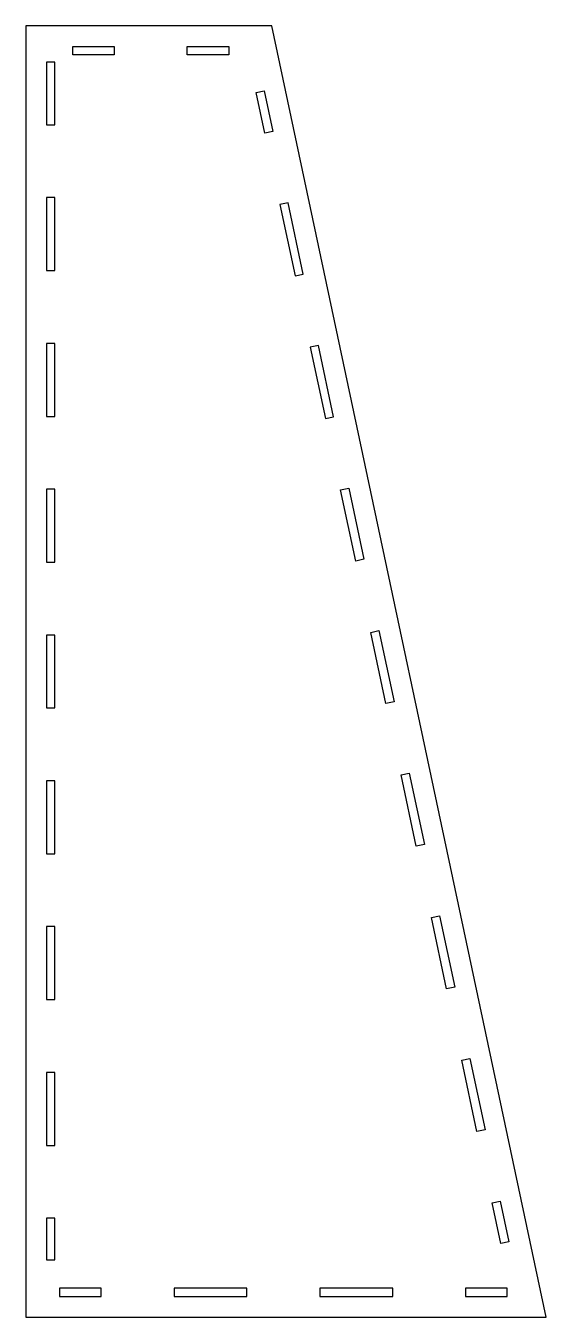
# Model space of a CAD drawing. Header units: millimetres. Extents: x 13 to 263, y 3 to 623.
import ezdxf

# ---------------------------------------------------------------- set-up
doc = ezdxf.new("R2010")
doc.units = ezdxf.units.MM

msp = doc.modelspace()

# ---------------------------------------------------------------- linework, layer by layer
for points in [[(13.26, 622.69), (13.26, 2.69), (263.14, 2.69), (131.36, 622.69)], [(55.76, 608.69), (35.76, 608.69), (35.76, 612.69), (55.76, 612.69)], [(90.76, 608.69), (90.76, 612.69), (110.76, 612.69), (110.76, 608.69)], [(27.26, 575.19), (27.26, 605.19), (23.26, 605.19), (23.26, 575.19)], [(131.92, 571.96), (128, 571.13), (123.85, 590.7), (127.76, 591.53)], [(23.26, 540.19), (23.26, 505.19), (27.26, 505.19), (27.26, 540.19)], [(139.19, 537.73), (135.28, 536.9), (142.56, 502.66), (146.47, 503.49)], [(27.26, 470.19), (23.26, 470.19), (23.26, 435.19), (27.26, 435.19)], [(153.75, 469.26), (149.83, 468.43), (157.11, 434.19), (161.02, 435.02)], [(23.26, 400.19), (23.26, 365.19), (27.26, 365.19), (27.26, 400.19)], [(175.58, 366.55), (171.67, 365.72), (164.39, 399.96), (168.3, 400.79)], [(23.26, 330.19), (23.26, 295.19), (27.26, 295.19), (27.26, 330.19)], [(190.13, 298.08), (186.22, 297.25), (178.94, 331.49), (182.85, 332.32)], [(204.69, 229.61), (200.77, 228.78), (193.5, 263.02), (197.41, 263.85)], [(23.26, 260.19), (23.26, 225.19), (27.26, 225.19), (27.26, 260.19)], [(219.24, 161.14), (215.33, 160.31), (208.05, 194.55), (211.96, 195.38)], [(23.26, 190.19), (23.26, 155.19), (27.26, 155.19), (27.26, 190.19)], [(233.79, 92.67), (229.88, 91.84), (222.6, 126.08), (226.52, 126.91)], [(23.26, 120.19), (23.26, 85.19), (27.26, 85.19), (27.26, 120.19)], [(237.16, 57.61), (241.07, 58.44), (245.23, 38.87), (241.32, 38.04)], [(27.26, 50.19), (23.26, 50.19), (23.26, 30.19), (27.26, 30.19)], [(29.44, 16.69), (29.44, 12.69), (49.44, 12.69), (49.44, 16.69)], [(84.44, 16.69), (84.44, 12.69), (119.44, 12.69), (119.44, 16.69)], [(154.44, 16.69), (154.44, 12.69), (189.44, 12.69), (189.44, 16.69)], [(244.44, 12.69), (244.44, 16.69), (224.44, 16.69), (224.44, 12.69)]]:
    msp.add_lwpolyline(points, close=True)

doc.saveas('drawing.dxf')
